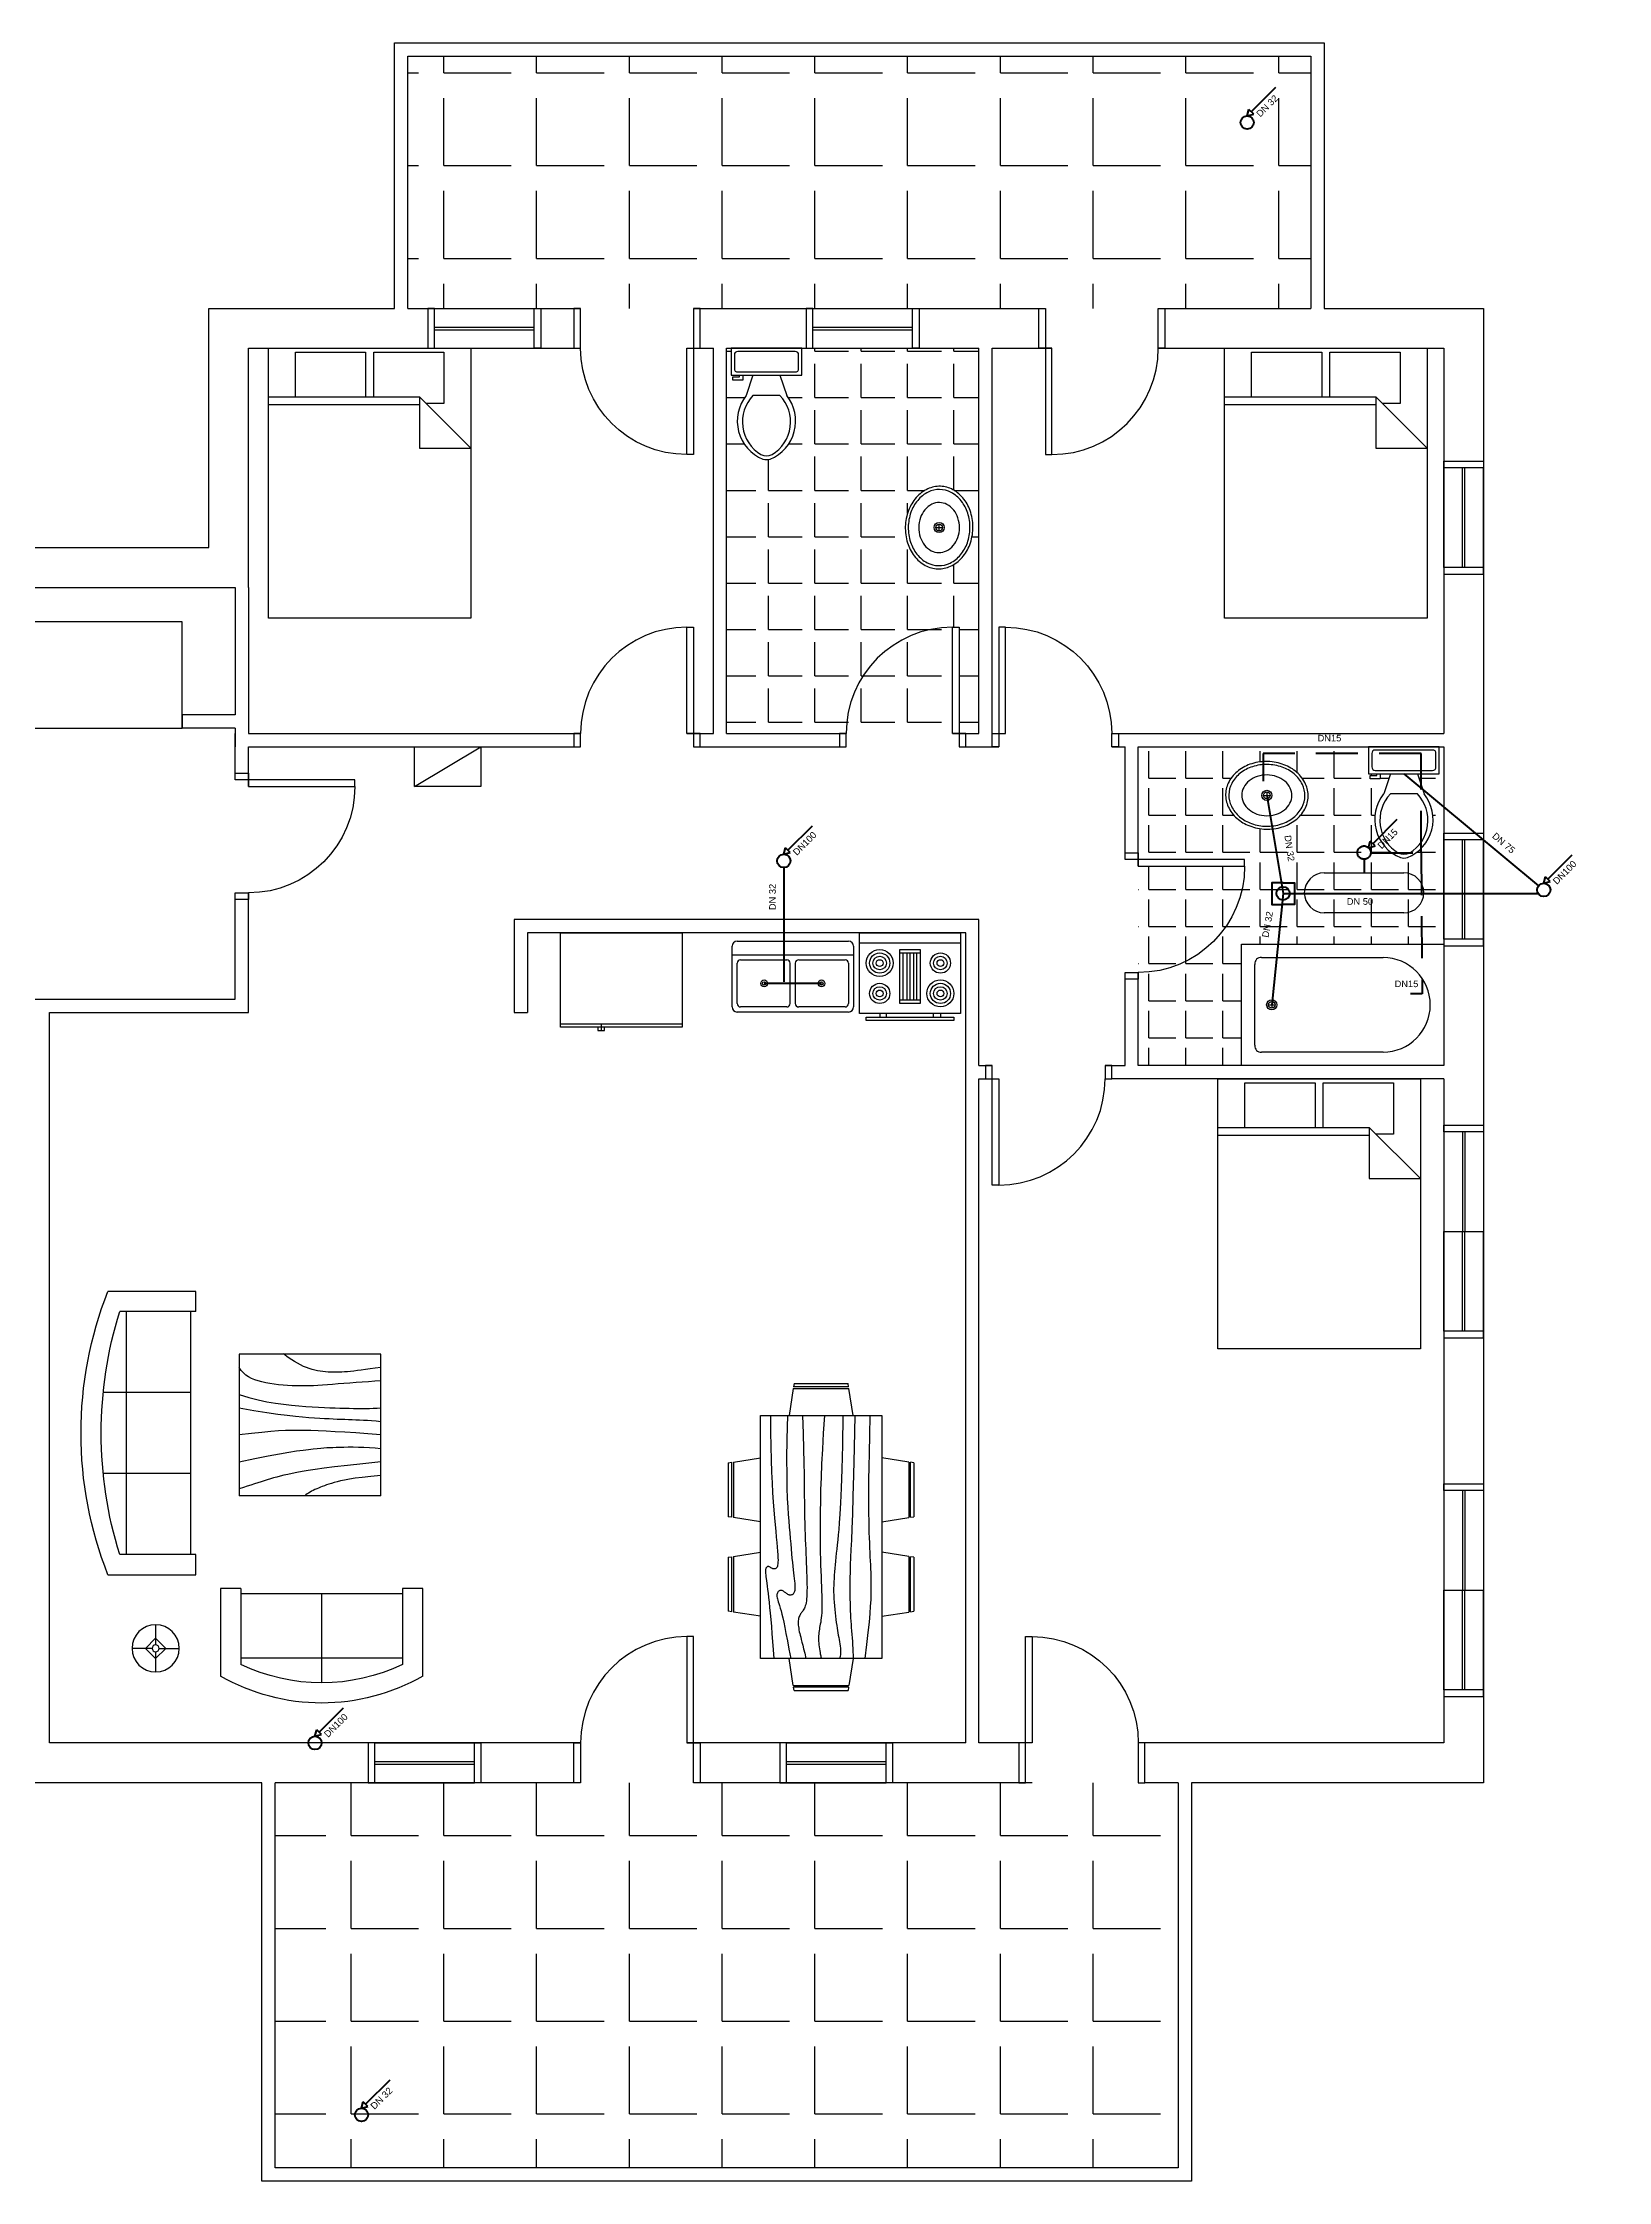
# Model space of a CAD drawing. Header units: metres. Extents: x -0.6 to 22.7, y -3.3 to 12.8.
# Drawn here: x 10.95 to 22.74, y -3.3 to 12.8 of the extents above; entities that cross this region are included whole.
import ezdxf

# ---------------------------------------------------------------- set-up
doc = ezdxf.new("R2010")
doc.units = ezdxf.units.M
doc.linetypes.add('HIDDEN2', pattern=[4.7625, 3.175, -1.5875])
for name, color, linetype in [('Anoigmata', 132, 'Continuous'), ('Eidi_ygeinis', 92, 'Continuous'), ('Epipla', 50, 'Continuous'), ('Hlektr_Sysk', 12, 'Continuous'), ('klimakostasio', 53, 'Continuous'), ('patomata', 32, 'Continuous'), ('Toixopoiia', 7, 'Continuous')]:
    doc.layers.add(name, color=color, linetype=linetype)
doc.layers.add('Apoxeteusi', color=62, linetype='Continuous', lineweight=50)
doc.layers.add('Ydraulika-Zesto', color=1, linetype='HIDDEN2', lineweight=50)
doc.styles.get("Standard").update_dxf_attribs({"font": 'arial.ttf'})
pattern_1 = [(0, (0, 0), (0, 0.6985), [0.508, -0.1905]), (90, (0, 0), (-0.6985, 4e-17), [0.508, -0.1905])]

# ---------------------------------------------------------------- blocks, each defined once
blk = doc.blocks.new('Door_single')
at = {"layer": 'Anoigmata'}
for points in [[(-0.05, 0.8), (0, 0.8), (0, 0), (-0.05, 0)], [(-0.85, 0), (-0.9, 0), (-0.9, -0.1), (-0.85, -0.1)], [(0.05, 0), (0, 0), (0, -0.1), (0.05, -0.1)]]:
    blk.add_lwpolyline(points, close=True, dxfattribs=at)
blk.add_arc((-0.05, 0), 0.8, 90, 180, dxfattribs=at)
blk = doc.blocks.new('Door_extern')
at = {"layer": 'Anoigmata'}
for points in [[(-0.05, 0), (0, 0), (0, 0.8), (-0.05, 0.8)], [(-0.9, 0), (-0.85, 0), (-0.85, -0.3), (-0.9, -0.3)], [(0, 0), (0.05, 0), (0.05, -0.3), (0, -0.3)]]:
    blk.add_lwpolyline(points, close=True, dxfattribs=at)
blk.add_arc((-0.05, 0), 0.8, 90, 180, dxfattribs=at)
blk = doc.blocks.new('Window_small')
at = {"layer": 'Anoigmata'}
for p, q in [((0.05, 0.3), (0.8, 0.3)), ((0.05, 0.16), (0.8, 0.16)), ((0.05, 0.14), (0.8, 0.14)), ((0.05, 0), (0.8, 0))]:
    blk.add_line(p, q, dxfattribs=at)
for points in [[(0, 0), (0.05, 0), (0.05, 0.3), (0, 0.3)], [(0.8, 0.3), (0.85, 0.3), (0.85, 0), (0.8, 0)]]:
    blk.add_lwpolyline(points, close=True, dxfattribs=at)
blk = doc.blocks.new('Window_large')
at = {"layer": 'Anoigmata'}
for p, q in [((0.05, 0.3), (0.8, 0.3)), ((1.55, 0.3), (0.8, 0.3)), ((0.8, 0.3), (0.8, 0)), ((0.05, 0.16), (0.8, 0.16)), ((0.05, 0.14), (0.8, 0.14)), ((0.05, 0), (0.8, 0)), ((1.55, 0.16), (0.8, 0.16)), ((1.55, 0.14), (0.8, 0.14)), ((1.55, 0), (0.8, 0))]:
    blk.add_line(p, q, dxfattribs=at)
for points in [[(0, 0), (0.05, 0), (0.05, 0.3), (0, 0.3)], [(1.6, 0), (1.55, 0), (1.55, 0.3), (1.6, 0.3)]]:
    blk.add_lwpolyline(points, close=True, dxfattribs=at)
blk = doc.blocks.new('Bed - Queen')
at = {"linetype": 'Continuous'}
for p, q in [((0, -80.00003), (0, 0)), ((0, 0), (59.99999, 0)), ((59.99999, 0), (59.99999, -80.00003)), ((7.99999, -1.2), (28.79998, -1.2)), ((7.99999, -14.4), (7.99999, -1.2)), ((28.79998, -1.2), (28.79998, -14.4)), ((31.19999, -1.2), (51.99999, -1.2)), ((31.19999, -14.4), (31.19999, -1.2)), ((51.99999, -1.2), (51.99999, -16.4)), ((0, -14.4), (44.8, -14.4)), ((44.8, -16.8), (0, -16.8)), ((59.99999, -29.6), (44.8, -14.4)), ((44.8, -14.4), (44.8, -29.6)), ((51.99999, -16.4), (46.79936, -16.4)), ((44.8, -29.6), (59.99999, -29.6)), ((59.99999, -80.00003), (0, -80.00003))]:
    blk.add_line(p, q, dxfattribs=at)
blk = doc.blocks.new('Dining Set - 36 x 72 in.')
at = {"linetype": 'Continuous'}
for p, q in [((-22.2343, 26.00059), (-23.4847, 17.99762)), ((-22.2304, 26), (-5.7608, 26)), ((-22, 27.5), (-22.1562, 26.50042)), ((-5.8416, 26.5), (-22.1534, 26.5)), ((-22, 27.5), (-6, 27.5)), ((-5.8437, 26.49966), (-6, 27.5)), ((-4.5152, 17.99762), (-5.7655, 25.99926)), ((5.7657, 26.00059), (4.5153, 17.99762)), ((5.7696, 26), (22.2392, 26)), ((6, 27.5), (5.8438, 26.50042)), ((22.1584, 26.5), (5.8466, 26.5)), ((6, 27.5), (22, 27.5)), ((22.1563, 26.49966), (22, 27.5)), ((23.4848, 17.99762), (22.2345, 25.99926)), ((36, 18), (-36, 18)), ((-36, 18), (-36, -18)), ((36, -18), (36, 18)), ((-45.5, 8), (-44.5004, 8.15617)), ((-45.5, 8), (-45.5, -8)), ((-44.5, -8.15843), (-44.5, 8.15338)), ((-44.0006, 8.23428), (-35.9976, 9.48474)), ((-44, 8.23041), (-44, -8.23915)), ((44.0006, 8.23428), (35.9976, 9.48474)), ((44, 8.23041), (44, -8.23915)), ((44.5, -8.15843), (44.5, 8.15338)), ((45.5, 8), (44.5005, 8.15617)), ((45.5, 8), (45.5, -8)), ((-44.4997, -8.15631), (-45.5, -8)), ((-35.9976, -9.48476), (-43.9993, -8.2345)), ((35.9976, -9.48476), (43.9993, -8.2345)), ((44.4997, -8.15631), (45.5, -8)), ((-36, -18), (36, -18)), ((-22.2343, -26.0006), (-23.4847, -17.99762)), ((-4.5152, -17.99762), (-5.7655, -25.99928)), ((5.7657, -26.0006), (4.5153, -17.99762)), ((23.4848, -17.99762), (22.2345, -25.99928)), ((-22.2304, -26), (-5.7608, -26)), ((-22, -27.5), (-22.1562, -26.50044)), ((-5.8416, -26.5), (-22.1534, -26.5)), ((-22, -27.5), (-6, -27.5)), ((-5.8437, -26.49967), (-6, -27.5)), ((5.7696, -26), (22.2392, -26)), ((6, -27.5), (5.8438, -26.50044)), ((22.1584, -26.5), (5.8466, -26.5)), ((6, -27.5), (22, -27.5)), ((22.1563, -26.49967), (22, -27.5))]:
    blk.add_line(p, q, dxfattribs=at)
for points in [[(-36, 15), (-31.1772, 14.97754), (-26.8079, 14.91406), (-22.8538, 14.81543), (-19.276, 14.6875), (-16.0362, 14.53613), (-13.0957, 14.36718), (-10.4159, 14.18652), (-7.9583, 14), (-5.6904, 13.81315), (-3.6035, 13.63021), (-1.6954, 13.45508), (0.0365, 13.29166), (1.5945, 13.14388), (2.9811, 13.01562), (4.1988, 12.9108), (5.25, 12.83333), (6.1393, 12.78613), (6.8802, 12.76823), (7.4883, 12.77767), (7.9792, 12.8125), (8.3685, 12.87077), (8.6719, 12.95052), (8.9049, 13.0498), (9.0833, 13.16666), (9.2205, 13.29899), (9.3216, 13.44401), (9.3895, 13.59879), (9.4271, 13.76041), (9.4373, 13.92594), (9.4232, 14.09245), (9.3875, 14.257), (9.3333, 14.41666), (9.2638, 14.56917), (9.1836, 14.71484), (9.0975, 14.85465), (9.0104, 14.98958), (8.9272, 15.1206), (8.8529, 15.2487), (8.7922, 15.37483), (8.75, 15.5), (8.7305, 15.62467), (8.7344, 15.74739), (8.7617, 15.86621), (8.8125, 15.97916), (8.8867, 16.08431), (8.9844, 16.17968), (9.1055, 16.26334), (9.25, 16.33333), (9.4189, 16.38802), (9.6172, 16.42708), (9.8506, 16.45052), (10.125, 16.45833), (10.4463, 16.45052), (10.8203, 16.42708), (11.2529, 16.38802), (11.75, 16.33333), (12.3184, 16.26318), (12.9694, 16.17838), (13.7151, 16.07991), (14.5677, 15.96875), (15.5395, 15.84586), (16.6426, 15.71224), (17.8893, 15.56884), (19.2917, 15.41666), (20.859, 15.25667), (22.5879, 15.08984), (24.4721, 14.91715), (26.5052, 14.73958), (28.6809, 14.5581), (30.9929, 14.3737), (33.4347, 14.18733), (36, 14)], [(-36, 10), (-28.9766, 10.14274), (-23.1725, 10.20442), (-18.4241, 10.19775), (-14.5677, 10.13541), (-11.4399, 10.03011), (-8.877, 9.89453), (-6.7154, 9.74137), (-4.7917, 9.58333), (-2.9698, 9.43082), (-1.2246, 9.28515), (0.4415, 9.14534), (2.026, 9.01041), (3.5266, 8.87939), (4.9408, 8.7513), (6.266, 8.62516), (7.5, 8.5), (8.6411, 8.37549), (9.6914, 8.2539), (10.6538, 8.13818), (11.5312, 8.03125), (12.3267, 7.93603), (13.043, 7.85547), (13.6831, 7.79248), (14.25, 7.75), (14.7471, 7.7303), (15.1797, 7.73307), (15.5537, 7.75732), (15.875, 7.80208), (16.1494, 7.86637), (16.3828, 7.94922), (16.5811, 8.04964), (16.75, 8.16666), (16.8944, 8.29915), (17.0143, 8.44531), (17.1089, 8.60319), (17.1771, 8.77083), (17.218, 8.94629), (17.2305, 9.1276), (17.2137, 9.31282), (17.1667, 9.5), (17.0895, 9.6875), (16.987, 9.875), (16.8649, 10.0625), (16.7292, 10.25), (16.5856, 10.4375), (16.4401, 10.625), (16.2985, 10.8125), (16.1667, 11), (16.05, 11.18733), (15.9518, 11.3737), (15.8752, 11.5581), (15.8229, 11.73958), (15.798, 11.91715), (15.8034, 12.08984), (15.842, 12.25667), (15.9167, 12.41666), (16.0295, 12.56836), (16.1784, 12.70833), (16.3605, 12.83268), (16.5729, 12.9375), (16.8127, 13.01888), (17.0768, 13.07291), (17.3625, 13.0957), (17.6667, 13.08333), (17.9894, 13.03312), (18.3418, 12.94726), (18.7382, 12.82918), (19.1927, 12.68229), (19.7195, 12.51001), (20.3327, 12.31575), (21.0465, 12.10294), (21.875, 11.875), (22.8357, 11.63354), (23.959, 11.37304), (25.2786, 11.08618), (26.8282, 10.76562), (28.6414, 10.40405), (30.752, 9.99414), (33.1936, 9.52856), (36, 9)], [(-36, 5.5), (-30.7157, 5.3348), (-26.069, 5.20963), (-21.9946, 5.11767), (-18.4271, 5.05208), (-15.3009, 5.00602), (-12.5508, 4.97265), (-10.1112, 4.94515), (-7.9167, 4.91666), (-5.909, 4.88167), (-4.0586, 4.83984), (-2.3429, 4.79215), (-0.7396, 4.73958), (0.7739, 4.6831), (2.22, 4.6237), (3.6213, 4.56233), (5, 4.5), (6.373, 4.43782), (7.7344, 4.3776), (9.0723, 4.32129), (10.375, 4.27083), (11.6309, 4.22819), (12.8281, 4.19531), (13.9551, 4.17415), (15, 4.16666), (15.954, 4.17448), (16.819, 4.19791), (17.6001, 4.23698), (18.3021, 4.29166), (18.9299, 4.36198), (19.4883, 4.44791), (19.9823, 4.54948), (20.4167, 4.66666), (20.7969, 4.79899), (21.1302, 4.94401), (21.4245, 5.09879), (21.6875, 5.26041), (21.9271, 5.42594), (22.1511, 5.59245), (22.3672, 5.757), (22.5834, 5.91666), (22.8065, 6.06868), (23.0404, 6.21093), (23.2879, 6.34147), (23.5521, 6.45833), (23.8358, 6.55957), (24.142, 6.64323), (24.4735, 6.70735), (24.8334, 6.75), (25.2235, 6.76969), (25.642, 6.76692), (26.0858, 6.74267), (26.5521, 6.69791), (27.0379, 6.63362), (27.5404, 6.55078), (28.0565, 6.45036), (28.5834, 6.33333), (29.1242, 6.19987), (29.7071, 6.04687), (30.3661, 5.87044), (31.1354, 5.66666), (32.0493, 5.43164), (33.142, 5.16146), (34.4475, 4.85221), (36, 4.5)], [(-36, -1), (-30.7915, -0.6591), (-26.0195, -0.38216), (-21.6519, -0.16284), (-17.6563, 0.00521), (-14.0005, 0.12833), (-10.6523, 0.21289), (-7.5796, 0.26522), (-4.75, 0.29166), (-2.134, 0.29793), (0.2878, 0.28711), (2.5317, 0.26163), (4.6146, 0.22396), (6.5529, 0.17651), (8.3633, 0.12174), (10.0623, 0.06209), (11.6667, 0), (13.1899, -0.06201), (14.6341, -0.1211), (15.9982, -0.17432), (17.2813, -0.21875), (18.4823, -0.25147), (19.6003, -0.26953), (20.6343, -0.27002), (21.5834, -0.25), (22.4481, -0.20768), (23.2357, -0.14584), (23.9549, -0.06836), (24.6146, 0.02083), (25.2235, 0.11784), (25.7904, 0.21875), (26.3241, 0.31966), (26.8334, 0.41666), (27.3265, 0.50618), (27.8099, 0.58593), (28.2894, 0.65397), (28.7709, 0.70833), (29.2601, 0.74707), (29.763, 0.76823), (30.2855, 0.76985), (30.8334, 0.75), (31.4088, 0.70784), (31.9994, 0.64713), (32.589, 0.57275), (33.1615, 0.48958), (33.7008, 0.4025), (34.1908, 0.3164), (34.6153, 0.23616), (34.9584, 0.16666), (35.2099, 0.11165), (35.3848, 0.07031), (35.504, 0.04069), (35.5886, 0.02083), (35.6594, 0.00879), (35.7377, 0.0026), (35.8442, 0.00032), (36, 0)], [(-36, -6.5), (-27.1843, -6.31267), (-20.084, -6.1263), (-14.469, -5.9419), (-10.1094, -5.76042), (-6.7752, -5.58285), (-4.2363, -5.41016), (-2.2629, -5.24333), (-0.625, -5.08334), (0.8708, -4.93099), (2.2715, -4.78646), (3.5872, -4.64974), (4.8281, -4.52084), (6.0046, -4.39974), (7.127, -4.28646), (8.2053, -4.18099), (9.25, -4.08334), (10.2705, -3.99382), (11.2734, -3.91407), (12.2647, -3.84603), (13.25, -3.79167), (14.2354, -3.75293), (15.2266, -3.73177), (16.2295, -3.73015), (17.25, -3.75), (18.2912, -3.79248), (19.3451, -3.85547), (20.4009, -3.93604), (21.4479, -4.03125), (22.4754, -4.13819), (23.4727, -4.25391), (24.4289, -4.37549), (25.3334, -4.5), (26.1785, -4.62492), (26.9694, -4.74935), (27.7145, -4.87281), (28.4219, -4.99479), (29.1, -5.11483), (29.7572, -5.23242), (30.4016, -5.34709), (31.0417, -5.45834), (31.6837, -5.56437), (32.3262, -5.65821), (32.9658, -5.73153), (33.599, -5.77604), (34.2224, -5.78345), (34.8327, -5.74545), (35.4264, -5.65373), (36, -5.5)], [(-36, -10), (-26.4022, -9.81299), (-18.4675, -9.62891), (-11.9839, -9.45069), (-6.7396, -9.28125), (-2.5226, -9.12354), (0.8789, -8.98047), (3.6769, -8.85498), (6.0833, -8.75), (8.2767, -8.66765), (10.3021, -8.60677), (12.1712, -8.56543), (13.8958, -8.54167), (15.4876, -8.53353), (16.9583, -8.53907), (18.3197, -8.55632), (19.5834, -8.58334), (20.7616, -8.61841), (21.8685, -8.66081), (22.9188, -8.71004), (23.9271, -8.76563), (24.9081, -8.82707), (25.8763, -8.89388), (26.8465, -8.96558), (27.8334, -9.04167), (28.8474, -9.12118), (29.8828, -9.20117), (30.93, -9.27824), (31.9792, -9.34896), (33.0205, -9.40991), (34.0443, -9.45768), (35.0407, -9.48885), (36, -9.5)], [(-36, -14.5), (-30.0881, -14.33513), (-25.0332, -14.21224), (-20.7312, -14.12647), (-17.0781, -14.07292), (-13.97, -14.04671), (-11.3027, -14.04297), (-8.9724, -14.05681), (-6.875, -14.08334), (-4.9224, -14.11833), (-3.0905, -14.16016), (-1.3709, -14.20785), (0.2448, -14.26042), (1.7647, -14.3169), (3.1973, -14.3763), (4.5507, -14.43767), (5.8333, -14.5), (7.0554, -14.5621), (8.235, -14.62175), (9.3922, -14.67652), (10.5469, -14.72396), (11.7192, -14.76164), (12.929, -14.78711), (14.1965, -14.79794), (15.5417, -14.79167), (16.9933, -14.76424), (18.6152, -14.70508), (20.4804, -14.60197), (22.6615, -14.44271), (25.2312, -14.21509), (28.2624, -13.9069), (31.8277, -13.50594), (36, -13)]]:
    blk.add_lwpolyline(points, dxfattribs=at)
blk = doc.blocks.new('Sofa - Roundback 7 ft.')
at = {"linetype": 'Continuous'}
for p, q in [((-36.000027, -34), (-36.000027, -11.4696)), ((-12.00002, -32.4421), (-12.00003, -6.5971)), ((11.99997, -32.4421), (11.99998, -6.5971)), ((35.99998, -34), (35.99998, -11.4696)), ((-35.999844, -13.3819), (35.9998, -13.3819)), ((-36.000027, -32.4421), (35.99998, -32.4421))]:
    blk.add_line(p, q, dxfattribs=at)
for points in [[(-36.000027, -34), (-42.000027, -34), (-42.000027, -8)], [(41.99998, -8), (41.99998, -34), (35.99998, -34)]]:
    blk.add_lwpolyline(points, dxfattribs=at)
for centre, radius, start, end in [((0, -114.25), 114.25, 68.43141, 111.5686), ((-0.00001, -127.1968), 121.1968, 72.72033, 107.2797)]:
    blk.add_arc(centre, radius, start, end, dxfattribs=at)
blk = doc.blocks.new('Sofa - Roundback Loveseat 5 ft.')
at = {"linetype": 'Continuous'}
for p, q in [((0, -32.44198), (0, -5.99998)), ((-24, -33.99998), (-24, -11.46958)), ((24.00004, -33.99998), (24.00004, -11.46958)), ((-23.9998, -13.38178), (23.99986, -13.38178)), ((-24, -32.44198), (24.00004, -32.44198))]:
    blk.add_line(p, q, dxfattribs=at)
for points in [[(-24, -33.99998), (-30, -33.99998), (-30, -7.99998)], [(30.00004, -7.99998), (30.00004, -33.99998), (24.00004, -33.99998)]]:
    blk.add_lwpolyline(points, dxfattribs=at)
for centre, radius, start, end in [((0, -60.24998), 60.24998, 60.13715, 119.8628), ((0, -61.38438), 55.38444, 64.32083, 115.6792)]:
    blk.add_arc(centre, radius, start, end, dxfattribs=at)
blk = doc.blocks.new('Lamp - Table')
at = {"linetype": 'Continuous'}
for p, q in [((0, 7), (0, 1)), ((-1, 0), (-7, 0)), ((0, 3), (-3, 0)), ((-3, 0), (0, -3)), ((3, 0), (0, 3)), ((0, -3), (3, 0)), ((1, 0), (7, 0)), ((0, -1), (0, -7))]:
    blk.add_line(p, q, dxfattribs=at)
for radius in [7, 1]:
    blk.add_circle((0, 0), radius, dxfattribs=at)
blk = doc.blocks.new('Table - Square Woodgrain 42 x 42 in.')
at = {"linetype": 'Continuous'}
blk.add_line((0, -42), (42, -42), dxfattribs=at)
for points in [[(0, -4), (1.704, -4.2172), (3.2358, -4.4188), (4.615, -4.604), (5.8615, -4.7721), (6.9951, -4.9224), (8.0357, -5.0541), (9.0031, -5.1667), (9.9171, -5.2594), (10.7951, -5.3316), (11.6445, -5.3836), (12.4702, -5.4157), (13.277, -5.4283), (14.0698, -5.4217), (14.8535, -5.3964), (15.6331, -5.3526), (16.4133, -5.2908), (17.1986, -5.2103), (17.9913, -5.1062), (18.793, -4.9727), (19.6056, -4.8038), (20.4307, -4.5937), (21.2701, -4.3365), (22.1256, -4.0262), (22.9989, -3.6571), (23.888, -3.2272), (24.7756, -2.7516), (25.6408, -2.2491), (26.4624, -1.7387), (27.2195, -1.2395), (27.891, -0.7703), (28.456, -0.3501), (28.8934, 0.002)], [(0, -42), (0, 0), (42, 0), (42, -42)], [(0, -8), (1.8203, -8.1001), (3.6741, -8.2149), (5.5411, -8.3408), (7.4011, -8.4741), (9.2339, -8.6112), (11.0193, -8.7484), (12.7371, -8.8821), (14.3671, -9.0086), (15.8954, -9.1246), (17.3337, -9.2278), (18.6997, -9.3159), (20.0116, -9.387), (21.2871, -9.4389), (22.5442, -9.4696), (23.8008, -9.477), (25.0749, -9.459), (26.3791, -9.4137), (27.7049, -9.3403), (29.0383, -9.2382), (30.3655, -9.1068), (31.6728, -8.9455), (32.9461, -8.7535), (34.1717, -8.5304), (35.3358, -8.2756), (36.4268, -7.9863), (37.443, -7.6521), (38.3849, -7.2603), (39.253, -6.7986), (40.048, -6.2542), (40.7705, -5.6147), (41.421, -4.8674), (42, -4)], [(42, -12), (39.1784, -12.8621), (36.4519, -13.5654), (33.8246, -14.1294), (31.3004, -14.5731), (28.8832, -14.9161), (26.577, -15.1775), (24.3858, -15.3768), (22.3136, -15.5332), (20.3622, -15.6632), (18.5254, -15.7718), (16.7947, -15.8612), (15.1618, -15.9338), (13.6183, -15.9916), (12.1558, -16.0369), (10.7659, -16.0718), (9.4403, -16.0987), (8.1703, -16.1191), (6.9461, -16.1325), (5.7577, -16.1377), (4.595, -16.1335), (3.4479, -16.1188), (2.3064, -16.0924), (1.1604, -16.0532), (0, -16)], [(42, -16), (37.6529, -16.7365), (33.8802, -17.329), (30.6179, -17.7961), (27.8015, -18.1561), (25.3668, -18.4275), (23.2497, -18.6288), (21.3859, -18.7785), (19.7111, -18.8949), (18.1693, -18.9939), (16.7375, -19.0795), (15.401, -19.1534), (14.1449, -19.217), (12.9544, -19.2717), (11.8148, -19.3191), (10.7113, -19.3606), (9.6291, -19.3976), (8.5534, -19.4323), (7.47, -19.4689), (6.3643, -19.5122), (5.222, -19.5672), (4.0288, -19.6386), (2.7703, -19.7313), (1.4321, -19.8501), (0, -20)], [(0, -24), (3.9243, -23.6805), (7.4766, -23.4138), (10.6891, -23.1954), (13.5943, -23.0205), (16.2247, -22.8847), (18.6125, -22.7832), (20.7903, -22.7116), (22.7903, -22.6651), (24.6563, -22.642), (26.4764, -22.6507), (28.35, -22.7024), (30.3766, -22.8084), (32.6555, -22.98), (35.2861, -23.2283), (38.3678, -23.5645), (42, -24)], [(42, -32), (37.392, -31.017), (33.4585, -30.2231), (30.1291, -29.5949), (27.3334, -29.109), (25.0009, -28.742), (23.0612, -28.4707), (21.4439, -28.2716), (20.0786, -28.1215), (18.8998, -28.0002), (17.8609, -27.9014), (16.9206, -27.8219), (16.0371, -27.7588), (15.1691, -27.709), (14.2748, -27.6693), (13.3128, -27.6368), (12.2415, -27.6083), (11.0295, -27.5824), (9.6867, -27.5643), (8.233, -27.5608), (6.6884, -27.5787), (5.0728, -27.6248), (3.4062, -27.7058), (1.7086, -27.8286), (0, -28)], [(0, -32), (5.4026, -32.5358), (9.9494, -33.019), (13.7424, -33.4553), (16.8834, -33.8505), (19.4743, -34.2106), (21.6171, -34.5413), (23.4136, -34.8486), (24.9657, -35.1382), (26.3614, -35.4156), (27.6332, -35.6841), (28.7995, -35.9467), (29.8788, -36.2064), (30.8897, -36.4661), (31.8507, -36.7288), (32.7802, -36.9973), (33.6968, -37.2747), (34.6175, -37.5635), (35.5531, -37.8651), (36.5128, -38.1805), (37.506, -38.5108), (38.5421, -38.8568), (39.6302, -39.2197), (40.7797, -39.6004), (42, -40)], [(0, -36), (3.0098, -36.2857), (5.5354, -36.5643), (7.6368, -36.8359), (9.374, -37.1009), (10.807, -37.3597), (11.9957, -37.6126), (13.0002, -37.8599), (13.8804, -38.102), (14.6874, -38.3393), (15.4365, -38.5729), (16.1338, -38.8041), (16.7858, -39.0341), (17.3987, -39.264), (17.9787, -39.4952), (18.5322, -39.7288), (19.0655, -39.9662), (19.5832, -40.2081), (20.0842, -40.4544), (20.5657, -40.7046), (21.0249, -40.9581), (21.459, -41.2144), (21.8653, -41.4731), (22.2409, -41.7335), (22.5831, -41.9951)]]:
    blk.add_lwpolyline(points, dxfattribs=at)
blk = doc.blocks.new('Toilet - top')
for p, q in [((9.5, -6), (9.5, -2)), ((-10, -8.5), (-8, -8.5)), ((-10, -9.5), (-10, -8.5)), ((-7, -9.5), (-10, -9.5)), ((-8, -8.5), (-8, -8)), ((-7, -8), (-7, -9.5)), ((-4, -8), (-6, -14)), ((4, -8), (6, -14)), ((4, -14), (-4, -14))]:
    blk.add_line(p, q)
blk.add_lwpolyline([(10.5, -8), (10.5, 0), (-10.5, 0), (-10.5, -8)], close=True)
for points in [[(-9.5, -2), (-9.5, -6)], [(8.5, -1), (-8.5, -1)], [(-8.5, -7), (8.5, -7)]]:
    blk.add_lwpolyline(points)
for centre, radius, start, end in [((-8.62, -1.88), 0.884, 81.8699, 188.1301), ((-8.62, -6.12), 0.884, 171.8699, 278.1301), ((8.62, -1.88), 0.884, 351.8699, 98.1301), ((8.62, -6.12), 0.884, 261.8699, 8.1301), ((3.52, -21.58), 12.17, 141.46911, 247.97143), ((4.2, -21.82), 11.33, 136.36773, 238.94682), ((-3.52, -21.58), 12.17, 292.02843, 38.53071), ((-4.2, -21.82), 11.33, 301.05301, 43.63209), ((0, -27.88), 4, 245.73182, 294.26817), ((0, -29), 4, 254.86053, 285.13947)]:
    blk.add_arc(centre, radius, start, end)
blk = doc.blocks.new('Sink - Oval top')
for p, q in [((-1, 0), (1, 0)), ((0, 1), (0, -1))]:
    blk.add_line(p, q)
at = {"linetype": 'Continuous'}
for points in [[(-12.23, 0.39, 0.117634), (-11.46, -3.36, 0.104469), (-8.88, -6.8, 0.090016), (-5.08, -9.07, 0.08192), (-0.32, -10.02, 0.08192), (4.49, -9.38, 0.090016), (8.42, -7.36, 0.104469), (11.22, -4.09, 0.117634), (12.23, -0.39, 0.117634), (11.46, 3.36, 0.104469), (8.88, 6.8, 0.090016), (5.08, 9.07, 0.08192), (0.32, 10.02, 0.08192), (-4.49, 9.38, 0.090016), (-8.42, 7.36, 0.104469), (-11.22, 4.09, 0.117634)], [(-11.29, 0.16, 0.118622), (-10.52, -3.25, 0.104678), (-8.07, -6.36, 0.089562), (-4.54, -8.37, 0.081185), (-0.13, -9.15, 0.081185), (4.3, -8.49, 0.089562), (7.89, -6.58, 0.104678), (10.42, -3.55, 0.118622), (11.29, -0.16, 0.118622), (10.52, 3.25, 0.104678), (8.07, 6.36, 0.089562), (4.54, 8.37, 0.081185), (0.13, 9.15, 0.081185), (-4.3, 8.49, 0.089562), (-7.89, 6.58, 0.104678), (-10.42, 3.55, 0.118622)], [(-7.42, 0.08, 0.118283), (-6.91, -2.17, 0.104607), (-5.29, -4.21, 0.089718), (-2.97, -5.53, 0.081436), (-0.07, -6.04, 0.081436), (2.84, -5.59, 0.089718), (5.2, -4.33, 0.104607), (6.86, -2.32, 0.118283), (7.42, -0.08, 0.118283), (6.91, 2.17, 0.104607), (5.29, 4.21, 0.089718), (2.97, 5.53, 0.081436), (0.07, 6.04, 0.081436), (-2.84, 5.59, 0.089718), (-5.2, 4.33, 0.104607), (-6.86, 2.32, 0.118283)]]:
    blk.add_lwpolyline(points, format="xyb", close=True, dxfattribs=at)
for radius in [1.5, 1]:
    blk.add_circle((0, 0), radius)
blk = doc.blocks.new('Bath Tub - 26 x 60 in.')
for p, q in [((8, -18), (10, -18)), ((9, -17), (9, -19))]:
    blk.add_line(p, q)
blk.add_lwpolyline([(0, -36), (0, 0), (60, 0), (60, -36)], close=True)
for points in [[(4, -30), (4, -6)], [(6, -4), (42, -4)], [(42, -32), (6, -32)]]:
    blk.add_lwpolyline(points)
for radius in [1.5, 1]:
    blk.add_circle((9, -18), radius)
for centre, radius, start, end in [((5.75, -5.75), 1.77, 81.8699, 188.1301), ((42, -18), 14, 270, 90), ((5.75, -30.25), 1.77, 171.8699, 278.1301)]:
    blk.add_arc(centre, radius, start, end)
blk = doc.blocks.new('Sink-double - 36 in top')
for p, q in [((-18, -4), (18, -4)), ((-0.75, -18.5), (-0.75, -6.5)), ((0.75, -6.5), (0.75, -18.5))]:
    blk.add_line(p, q)
for points in [[(-16.5, 0), (16.5, 0)], [(-18, -19.5), (-18, -1.5)], [(-15.5, -5.5), (-1.75, -5.5)], [(1.75, -5.5), (15.5, -5.5)], [(18, -1.5), (18, -19.5)], [(-16.5, -18.5), (-16.5, -6.5)], [(16.5, -6.5), (16.5, -18.5)], [(16.5, -21), (-16.5, -21)], [(-1.75, -19.5), (-15.5, -19.5)], [(15.5, -19.5), (1.75, -19.5)]]:
    blk.add_lwpolyline(points)
for centre, radius in [((-8.5, -12.5), 1), ((-8.5, -12.5), 0.5), ((8.5, -12.5), 1), ((8.5, -12.5), 0.5)]:
    blk.add_circle(centre, radius)
for centre, radius, start, end in [((-16.5, -1.5), 1.5, 90, 180), ((16.5, -1.5), 1.5, 0, 90), ((-15.5, -6.5), 1, 90, 180), ((-1.75, -6.5), 1, 0, 90), ((1.75, -6.5), 1, 90, 180), ((15.5, -6.5), 1, 0, 90), ((-15.5, -18.5), 1, 180, 270), ((-1.75, -18.5), 1, 270, 0), ((1.75, -18.5), 1, 180, 270), ((15.5, -18.5), 1, 270, 0), ((-16.5, -19.5), 1.5, 180, 270), ((16.5, -19.5), 1.5, 270, 0)]:
    blk.add_arc(centre, radius, start, end)
blk = doc.blocks.new('Range-Oven - 30 in top')
for p, q in [((0, -3), (30, -3)), ((12, -6), (18, -6)), ((13, -20), (13, -6)), ((14, -6), (14, -20)), ((15, -20), (15, -6)), ((16, -6), (16, -20)), ((17, -20), (17, -6)), ((6, -24), (6, -25)), ((8, -25), (8, -24)), ((18, -20), (12, -20)), ((22, -25), (22, -24)), ((24, -24), (24, -25))]:
    blk.add_line(p, q)
for points in [[(0, -24), (0, 0), (30, 0), (30, -24)], [(12, -21), (12, -5), (18, -5), (18, -21)], [(2, -26), (2, -25), (28, -25), (28, -26)]]:
    blk.add_lwpolyline(points, close=True)
for centre, radius in [((6, -9), 4), ((6, -9), 3), ((24, -9), 3), ((6, -9), 2), ((6, -9), 1), ((24, -9), 2), ((24, -9), 1), ((6, -18), 3), ((6, -18), 2), ((6, -18), 1), ((24, -18), 4), ((24, -18), 3), ((24, -18), 2), ((24, -18), 1)]:
    blk.add_circle(centre, radius)
blk = doc.blocks.new('Refrigerator-2 door - 36 in top')
for p, q in [((0, -26.999999), (36, -26.999999)), ((11, -27.999999), (11, -28.999999)), ((11, -28.999999), (13, -28.999999)), ((12, -26.999999), (12, -28.999999)), ((13, -28.999999), (13, -27.999999))]:
    blk.add_line(p, q)
blk.add_lwpolyline([(0, -27.999999), (0, 0), (36, 0), (36, -27.999999)], close=True)

msp = doc.modelspace()

# ---------------------------------------------------------------- hatches: boundary and pattern name
at = {"ltscale": 0.1, "transparency": 33554562}
h = msp.add_hatch(dxfattribs=at)
h.set_pattern_fill('ANGLE', color=256)
h.set_pattern_definition([(0, (7.782, 0.15), (0, 6.985), [5.08, -1.905]), (90, (7.782, 0.15), (-6.985, 4e-16), [5.08, -1.905])])
h.paths.add_polyline_path([(13.75, 7.5), (13.75, 7.2), (14.25, 7.5)])
h = msp.add_hatch(dxfattribs=at)
h.set_pattern_fill('ANGLE', color=256)
h.set_pattern_definition([(0, (8.362, -0.33), (0, 6.985), [5.08, -1.905]), (90, (8.362, -0.33), (-6.985, 4e-16), [5.08, -1.905])])
h.paths.add_polyline_path([(14.83, 7.07), (14.33, 7.07), (14.33, 6.77)])
at = {"layer": 'Apoxeteusi', "ltscale": 0.1, "transparency": 33554562}
h = msp.add_hatch(dxfattribs=at)
h.set_pattern_fill('ANGLE', color=256)
h.set_pattern_definition([(0, (16.21, 7.57), (0, 6.985), [5.08, -1.905]), (90, (16.21, 7.57), (-6.985, 4e-16), [5.08, -1.905])])
h.paths.add_polyline_path([(20.033, 12.298), (20.02, 12.25), (20.069, 12.263)])
h = msp.add_hatch(dxfattribs=at)
h.set_pattern_fill('ANGLE', color=256)
h.set_pattern_definition([(0, (18.88, 6.17), (0, 6.985), [5.08, -1.905]), (90, (18.88, 6.17), (-6.985, 4e-16), [5.08, -1.905])])
h.paths.add_polyline_path([(22.703, 10.898), (22.69, 10.85), (22.739, 10.863)])
h = msp.add_hatch(dxfattribs=at)
h.set_pattern_fill('ANGLE', color=256)
h.set_pattern_definition([(0, (12.72, 2.01), (0, 6.985), [5.08, -1.905]), (90, (12.72, 2.01), (-6.985, 4e-16), [5.08, -1.905])])
h.paths.add_polyline_path([(16.543, 6.738), (16.53, 6.69), (16.579, 6.703)])
h = msp.add_hatch(dxfattribs=at)
h.set_pattern_fill('ANGLE', color=256)
h.set_pattern_definition([(0, (18.96, 1.61), (0, 6.985), [5.08, -1.905]), (90, (18.96, 1.61), (-6.985, 4e-16), [5.08, -1.905])])
h.paths.add_polyline_path([(22.302, 6.485), (22.266, 6.52), (22.253, 6.472)])
h = msp.add_hatch(dxfattribs=at)
h.set_pattern_fill('ANGLE', color=256)
h.set_pattern_definition([(0, (9.19, -4.63), (0, 6.985), [5.08, -1.905]), (90, (9.19, -4.63), (-6.985, 4e-16), [5.08, -1.905])])
h.paths.add_polyline_path([(13.013, 0.098), (13, 0.05), (13.049, 0.063)])
h = msp.add_hatch(dxfattribs=at)
h.set_pattern_fill('ANGLE', color=256)
h.set_pattern_definition([(0, (9.54, -7.43), (0, 6.985), [5.08, -1.905]), (90, (9.54, -7.43), (-6.985, 4e-16), [5.08, -1.905])])
h.paths.add_polyline_path([(13.363, -2.702), (13.35, -2.75), (13.399, -2.737)])
at = {"layer": 'patomata'}
h = msp.add_hatch(dxfattribs=at)
h.set_pattern_fill('ANGLE', color=256, scale=0.1)
h.set_pattern_definition(pattern_1)
h.paths.add_polyline_path([(5.9, 12.7), (2.1, 12.7), (2.1, 10.8), (2.75, 10.8), (5.25, 10.8), (5.3, 10.8), (5.9, 10.8)])
h.paths.add_polyline_path([(20.5, 12.7), (13.7, 12.7), (13.7, 10.8), (15, 10.8), (19.35, 10.8), (19.4, 10.8), (20.5, 10.8)])
at = {"layer": 'patomata', "transparency": 33554562}
h = msp.add_hatch(dxfattribs=at)
h.set_pattern_fill('ANGLE', color=256, scale=0.05)
h.set_pattern_definition([(0, (0, 0), (0, 0.34925), [0.254, -0.09525]), (90, (0, 0), (-0.34925, 2e-17), [0.254, -0.09525])])
h.paths.add_polyline_path([(18, 10.5), (16.667, 10.5), (16.667, 10.297), (16.502, 10.297), (16.552, 10.144, -0.501323), (16.427, 9.665, -0.132891), (16.373, 9.665, -0.501317), (16.248, 10.144), (16.298, 10.297), (16.222, 10.297), (16.222, 10.259), (16.146, 10.259), (16.146, 10.297), (16.133, 10.297), (16.133, 10.5), (16.1, 10.5), (16.1, 7.6), (17, 7.6, -0.414214), (17.8, 8.4), (17.85, 8.4), (17.85, 7.6), (17.9, 7.6), (18, 7.6)])
h.paths.add_polyline_path([(17.527, 9.376, -0.104469), (17.615, 9.441, -0.117634), (17.71, 9.461, -0.117634), (17.804, 9.435, -0.104469), (17.887, 9.364, -0.090016), (17.938, 9.264, -0.08192), (17.954, 9.142, -0.08192), (17.93, 9.021, -0.090016), (17.873, 8.924, -0.104469), (17.785, 8.859, -0.117634), (17.69, 8.839, -0.117634), (17.596, 8.865, -0.104469), (17.513, 8.936, -0.090016), (17.462, 9.036, -0.08192), (17.446, 9.158, -0.08192), (17.47, 9.279, -0.090016)], flags=16)
h.paths.add_polyline_path([(17.538, 9.355, -0.104678), (17.617, 9.417, -0.118622), (17.704, 9.437, -0.118622), (17.79, 9.415, -0.104678), (17.867, 9.35, -0.089562), (17.916, 9.259, -0.081185), (17.932, 9.147, -0.081185), (17.913, 9.035, -0.089562), (17.862, 8.945, -0.104678), (17.783, 8.883, -0.118622), (17.696, 8.863, -0.118622), (17.61, 8.885, -0.104678), (17.533, 8.95, -0.089562), (17.484, 9.041, -0.081185), (17.468, 9.153, -0.081185), (17.487, 9.265, -0.089562)], flags=0)
h.paths.add_polyline_path([(17.593, 9.284, -0.104607), (17.645, 9.325, -0.118283), (17.702, 9.338, -0.118283), (17.759, 9.324, -0.104607), (17.81, 9.282, -0.089718), (17.842, 9.222, -0.081436), (17.853, 9.148, -0.081436), (17.84, 9.075, -0.089718), (17.807, 9.016, -0.104607), (17.755, 8.975, -0.118283), (17.698, 8.962, -0.118283), (17.641, 8.976, -0.104607), (17.59, 9.018, -0.089718), (17.558, 9.078, -0.081436), (17.547, 9.152, -0.081436), (17.56, 9.225, -0.089718)], flags=0)
h.paths.add_polyline_path([(17.738, 9.15, -1), (17.662, 9.15, -1)], flags=0)
h.paths.add_polyline_path([(17.725, 9.15, -1), (17.675, 9.15, -1)], flags=0)
h.paths.add_polyline_path([(17.8, 8.4, 0.414214), (17, 7.6), (17.8, 7.6)], flags=17)
at = {"layer": 'patomata'}
h = msp.add_hatch(dxfattribs=at)
h.set_pattern_fill('ANGLE', color=256, scale=0.04)
h.set_pattern_definition([(0, (0, 0), (0, 0.2794), [0.2032, -0.0762]), (90, (0, 0), (-0.2794, 2e-17), [0.2032, -0.0762])])
h.paths.add_polyline_path([(21.5, 6.8), (21.5, 6.85), (21.5, 7.5), (21.467, 7.5), (21.467, 7.297), (21.302, 7.297), (21.352, 7.144, -0.501323), (21.227, 6.665, -0.132891), (21.173, 6.665, -0.501317), (21.048, 7.144), (21.098, 7.297), (21.022, 7.297), (21.022, 7.259), (20.946, 7.259), (20.946, 7.284), (20.997, 7.284), (20.997, 7.297), (20.933, 7.297), (20.933, 7.5), (19.2, 7.5), (19.2, 6.65), (20, 6.65), (20, 6.6, -0.414214), (19.2, 5.8), (19.2, 5.75), (19.2, 5.1), (19.976, 5.1), (19.976, 6.014), (21.5, 6.014), (21.5, 6.05)])
h.paths.add_polyline_path([(20.282, 6.896, -0.08192), (20.16, 6.88, -0.08192), (20.039, 6.904, -0.090016), (19.942, 6.961, -0.104469), (19.877, 7.049, -0.117634), (19.857, 7.144, -0.117634), (19.883, 7.238, -0.104469), (19.954, 7.321, -0.090016), (20.054, 7.372, -0.08192), (20.176, 7.389, -0.08192), (20.297, 7.365, -0.090016), (20.393, 7.307, -0.104469), (20.459, 7.22, -0.117634), (20.479, 7.124, -0.117634), (20.453, 7.03, -0.104469), (20.382, 6.947, -0.090016)], flags=16)
h.paths.add_polyline_path([(20.277, 6.918, -0.081185), (20.165, 6.902, -0.081185), (20.053, 6.922, -0.089562), (19.963, 6.973, -0.104678), (19.901, 7.052, -0.118622), (19.881, 7.138, -0.118622), (19.903, 7.224, -0.104678), (19.968, 7.301, -0.089562), (20.059, 7.35, -0.081185), (20.171, 7.367, -0.081185), (20.283, 7.347, -0.089562), (20.373, 7.296, -0.104678), (20.435, 7.217, -0.118622), (20.455, 7.13, -0.118622), (20.433, 7.044, -0.104678), (20.368, 6.967, -0.089562)], flags=0)
h.paths.add_polyline_path([(20.24, 6.992, -0.081436), (20.166, 6.981, -0.081436), (20.093, 6.994, -0.089718), (20.033, 7.027, -0.104607), (19.993, 7.079, -0.118283), (19.979, 7.136, -0.118283), (19.994, 7.193, -0.104607), (20.036, 7.244, -0.089718), (20.096, 7.276, -0.081436), (20.17, 7.287, -0.081436), (20.243, 7.275, -0.089718), (20.302, 7.241, -0.104607), (20.343, 7.189, -0.118283), (20.356, 7.132, -0.118283), (20.342, 7.075, -0.104607), (20.3, 7.024, -0.089718)], flags=0)
h.paths.add_polyline_path([(20.13, 7.134, -1), (20.206, 7.134, -1)], flags=0)
h.paths.add_polyline_path([(20.143, 7.134, -1), (20.193, 7.134, -1)], flags=0)
h.paths.add_polyline_path([(20, 6.6), (19.2, 6.6), (19.2, 5.8, 0.414214)], flags=17)
h = msp.add_hatch(dxfattribs=at)
h.set_pattern_fill('ANGLE', color=256, scale=0.1)
h.set_pattern_definition(pattern_1)
h.paths.add_polyline_path([(19.5, -0.3), (19.25, -0.3), (15, -0.3), (14.95, -0.3), (12.7, -0.3), (12.7, -3.2), (19.5, -3.2)])
at = {"layer": 'Ydraulika-Zesto', "ltscale": 0.1, "transparency": 33554562}
h = msp.add_hatch(dxfattribs=at)
h.set_pattern_fill('ANGLE', color=256)
h.set_pattern_definition([(0, (0, 0), (0, 6.985), [5.08, -1.905]), (90, (0, 0), (-6.985, 4e-16), [5.08, -1.905])])
h.paths.add_polyline_path([(20.947, 6.788), (20.934, 6.74), (20.983, 6.753)])

# ---------------------------------------------------------------- linework, layer by layer
at = {"ltscale": 0.1}
msp.add_line((13.75, 7.2), (14.25, 7.5), dxfattribs=at)
msp.add_lwpolyline([(13.75, 7.5), (14.25, 7.5), (14.25, 7.2), (13.75, 7.2)], close=True, dxfattribs=at)
at = {"layer": 'Apoxeteusi', "ltscale": 0.1}
for p, q in [((20.233, 12.462), (20.051, 12.281)), ((20.02, 12.25), (20.033, 12.298)), ((20.02, 12.25), (20.069, 12.263)), ((20.069, 12.263), (20.033, 12.298)), ((21.2, 7.297), (22.214, 6.454)), ((20.168, 7.134), (20.29, 6.396)), ((16.743, 6.902), (16.561, 6.721)), ((16.53, 6.69), (16.543, 6.738)), ((16.53, 6.69), (16.579, 6.703)), ((16.579, 6.703), (16.543, 6.738)), ((22.465, 6.684), (22.284, 6.503)), ((16.53, 6.59), (16.53, 5.73)), ((22.253, 6.472), (22.266, 6.52)), ((22.253, 6.472), (22.302, 6.485)), ((22.302, 6.485), (22.266, 6.52)), ((20.29, 6.396), (20.205, 5.557)), ((20.29, 6.396), (22.21, 6.396)), ((16.382, 5.719), (16.814, 5.719)), ((13.213, 0.262), (13.031, 0.081)), ((13, 0.05), (13.013, 0.098)), ((13, 0.05), (13.049, 0.063)), ((13.049, 0.063), (13.013, 0.098)), ((13.563, -2.538), (13.381, -2.719)), ((13.35, -2.75), (13.363, -2.702)), ((13.399, -2.737), (13.363, -2.702)), ((13.35, -2.75), (13.399, -2.737))]:
    msp.add_line(p, q, dxfattribs=at)
for points in [[(20.29, 6.476), (20.205, 6.476), (20.205, 6.311), (20.29, 6.311)], [(20.29, 6.476), (20.375, 6.476), (20.375, 6.311), (20.29, 6.311)]]:
    msp.add_lwpolyline(points, dxfattribs=at)
for centre in [(20.02, 12.2), (16.53, 6.64), (20.29, 6.396), (22.253, 6.422), (13, 0), (13.35, -2.8)]:
    msp.add_circle(centre, 0.05, dxfattribs=at)
at = {"layer": 'Hlektr_Sysk'}
for points in [[(20.6, 6.55), (21.2, 6.55)], [(21.2, 6.25), (20.6, 6.25)]]:
    msp.add_lwpolyline(points, dxfattribs=at)
for centre, start, end in [((20.6, 6.4), 90, 270), ((21.2, 6.4), 270, 90)]:
    msp.add_arc(centre, 0.15, start, end, dxfattribs=at)
at = {"layer": 'klimakostasio'}
msp.add_lwpolyline([(10.6, 7.64), (12, 7.64), (12, 8.44), (10.6, 8.44)], close=True, dxfattribs=at)
at = {"layer": 'Toixopoiia'}
for p, q in [((12.4, 7.74), (12, 7.74)), ((12, 7.74), (12, 7.64)), ((12.4, 7.64), (12, 7.64)), ((19.2, 6.6), (19.2, 7.5)), ((19.2, 5.1), (19.2, 5.8)), ((14.5, 5.5), (14.6, 5.5))]:
    msp.add_line(p, q, dxfattribs=at)
for points in [[(13.6, 10.8), (13.6, 12.8), (20.6, 12.8), (20.6, 10.8)], [(13.7, 10.8), (13.7, 12.7), (20.5, 12.7), (20.5, 10.8)], [(6, 10.8), (8, 10.8), (10.4, 10.8), (10.4, 9), (12.2, 9), (12.2, 10.8), (13.6, 10.8)], [(13.7, 10.8), (15, 10.8)], [(15.85, 10.8), (16, 10.8), (18, 10.8), (18.5, 10.8)], [(19.35, 10.8), (20.5, 10.8)], [(20.6, 10.8), (21.8, 10.8), (21.8, 7.5), (21.8, 5), (21.8, -0.3), (19.6, -0.3)], [(12.5, 8.7), (12.5, 10.5), (15, 10.5)], [(15.8, 10.5), (16, 10.5)], [(16, 7.6), (16, 10.5)], [(16.1, 7.6), (16.1, 10.5)], [(16.1, 10.5), (18, 10.5)], [(18, 7.6), (18, 10.5)], [(18.1, 7.6), (18.1, 10.5)], [(18.1, 10.5), (18.55, 10.5)], [(19.35, 10.5), (21.5, 10.5), (21.5, 7.6)], [(10.2, 8.7), (12.4, 8.7)], [(12.4, 8.7), (12.4, 7.74)], [(12.5, 8.7), (12.5, 7.6)], [(12.4, 7.64), (12.4, 7.5)], [(12.4, 7.25), (12.4, 7.6)], [(12.5, 7.6), (15, 7.6)], [(15.8, 7.6), (16, 7.6)], [(16.1, 7.6), (17, 7.6)], [(17.8, 7.6), (18, 7.6)], [(18.1, 7.6), (18.2, 7.6)], [(19, 7.6), (21.5, 7.6)], [(12.5, 7.2), (12.5, 7.5), (15, 7.5)], [(15.85, 7.5), (16, 7.5), (17, 7.5)], [(17.85, 7.5), (18, 7.5), (18.15, 7.5)], [(19, 7.5), (19.1, 7.5)], [(19.1, 6.65), (19.1, 7.5)], [(19.2, 7.5), (21.5, 7.5)], [(21.5, 7.5), (21.5, 5.1)], [(8.1, 6.35), (8.1, 5.6), (12.4, 5.6), (12.4, 6.4)], [(11, 5.5), (12.5, 5.5), (12.5, 6.4)], [(18, 5.1), (18, 6.2), (14.5, 6.2), (14.5, 5.5)], [(17.9, 5), (17.9, 6.1), (14.6, 6.1), (14.6, 5.5)], [(19.1, 5.1), (19.1, 5.8)], [(11, 0), (11, 5.5)], [(17.9, 0), (17.9, 5.1)], [(18, 5.1), (18.1, 5.1)], [(18, 0), (18, 5), (18.15, 5)], [(18.95, 5.1), (19.1, 5.1)], [(18.95, 5), (19, 5)], [(21.5, 5), (19, 5)], [(21.5, 5.1), (19.2, 5.1)], [(21.5, 5), (21.5, 0), (21.5, 0), (19.2, 0)], [(15, 0), (11, 0)], [(17.9, 0), (15.8, 0)], [(18.4, 0), (18, 0)], [(12.6, -0.3), (11, -0.3), (8.7, -0.3)], [(19.6, -0.3), (19.6, -3.3), (12.6, -3.3), (12.6, -0.3)], [(19.5, -0.3), (19.5, -3.2), (12.7, -3.2), (12.7, -0.3)], [(15, -0.3), (12.7, -0.3)], [(18.4, -0.3), (18, -0.3), (15.85, -0.3)], [(19.5, -0.3), (19.25, -0.3)]]:
    msp.add_lwpolyline(points, dxfattribs=at)
at = {"layer": 'Ydraulika-Zesto', "ltscale": 0.1}
for p, q in [((21.33, 7.45), (20.14, 7.45)), ((21.33, 6.701), (21.33, 7.45)), ((21.146, 6.952), (20.965, 6.77)), ((20.934, 6.74), (20.947, 6.788)), ((20.983, 6.753), (20.947, 6.788)), ((20.934, 6.74), (20.983, 6.753)), ((20.95, 6.701), (21.33, 6.701)), ((21.33, 6.701), (21.337, 5.64))]:
    msp.add_line(p, q, dxfattribs=at)
at = {"layer": 'Ydraulika-Zesto'}
for p, q in [((20.14, 7.45), (20.14, 7.24)), ((20.9, 6.653), (20.9, 6.55)), ((21.337, 5.64), (21.25, 5.64))]:
    msp.add_line(p, q, dxfattribs=at)
at = {"layer": 'Ydraulika-Zesto', "ltscale": 0.1}
msp.add_circle((20.9, 6.703), 0.05, dxfattribs=at)

# ---------------------------------------------------------------- block references
at = {"layer": 'Anoigmata'}
for name, p in [('Window_small', (13.85, 10.5)), ('Window_small', (16.7, 10.5)), ('Door_single', (15.85, 7.6)), ('Door_single', (17.85, 7.6)), ('Door_extern', (15.85, 0)), ('Window_small', (13.4, -0.3)), ('Window_small', (16.5, -0.3))]:
    msp.add_blockref(name, p, dxfattribs=at)
at = {"layer": 'Anoigmata', "xscale": -1}
for name, p, rotation in [('Door_extern', (15.85, 10.5), 180), ('Door_single', (12.5, 7.25), 270), ('Door_single', (19.2, 6.65), 270)]:
    msp.add_blockref(name, p, dxfattribs=dict(at, rotation=rotation))
at = {"layer": 'Anoigmata'}
for name, p, rotation in [('Door_extern', (18.5, 10.5), 180), ('Window_small', (21.8, 8.8), 90), ('Window_small', (21.8, 6), 90), ('Window_large', (21.8, 3.05), 90), ('Window_large', (21.8, 0.35), 90)]:
    msp.add_blockref(name, p, dxfattribs=dict(at, rotation=rotation))
at = {"layer": 'Anoigmata', "xscale": -1}
for name, p in [('Door_single', (18.15, 7.6)), ('Door_extern', (18.35, 0))]:
    msp.add_blockref(name, p, dxfattribs=at)
at = {"layer": 'Eidi_ygeinis', "xscale": 0.0254, "yscale": 0.0254, "zscale": 0.0254}
for name, p in [('Toilet - top', (16.4, 10.5)), ('Toilet - top', (21.2, 7.5)), ('Sink - Oval top', (20.168, 7.134)), ('Sink-double - 36 in top', (16.598, 6.036)), ('Bath Tub - 26 x 60 in.', (19.976, 6.014))]:
    msp.add_blockref(name, p, dxfattribs=at)
at = {"layer": 'Eidi_ygeinis', "xscale": 0.0254, "yscale": 0.0254, "zscale": 0.0254, "rotation": 90}
msp.add_blockref('Sink - Oval top', (17.7, 9.15), dxfattribs=at)
at = {"layer": 'Epipla', "yscale": 0.0254, "zscale": 0.0254}
for name, p, xscale in [('Bed - Queen', (12.65, 10.5), 0.0254), ('Bed - Queen', (19.85, 10.5), 0.0254), ('Bed - Queen', (19.8, 5), 0.0254), ('Table - Square Woodgrain 42 x 42 in.', (13.497, 2.928), -0.0254), ('Lamp - Table', (11.8, 0.712), -0.0254)]:
    msp.add_blockref(name, p, dxfattribs=dict(at, xscale=xscale))
at = {"layer": 'Epipla', "xscale": -0.0254, "yscale": 0.0254, "zscale": 0.0254}
for name, p, rotation in [('Sofa - Roundback 7 ft.', (11.238, 2.333), 90.0000238949003), ('Dining Set - 36 x 72 in.', (16.811, 1.55), 90), ('Sofa - Roundback Loveseat 5 ft.', (13.05, 0.3), 180)]:
    msp.add_blockref(name, p, dxfattribs=dict(at, rotation=rotation))
at = {"layer": 'Hlektr_Sysk', "xscale": 0.0254, "yscale": 0.0254, "zscale": 0.0254}
for name, p in [('Refrigerator-2 door - 36 in top', (14.85, 6.1)), ('Range-Oven - 30 in top', (17.1, 6.1))]:
    msp.add_blockref(name, p, dxfattribs=at)
at = {"layer": 'Toixopoiia', "rotation": 180}
msp.add_blockref('Door_single', (18.1, 5), dxfattribs=at)

# ---------------------------------------------------------------- texts
at = {"layer": 'Apoxeteusi', "ltscale": 0.1}
for s, rotation, p in [('DN 32', 45, (20.118, 12.237)), ('DN100', 45, (16.628, 6.677)), ('DN 32', 278.2329, (20.3, 6.83)), ('DN 75', 319.76, (21.86, 6.82)), ('DN100', 45, (22.351, 6.459)), ('DN 32', 90, (16.47, 6.27)), ('DN 32', 80.0058, (20.18, 6.06)), ('DN100', 45, (13.098, 0.037)), ('DN 32', 45, (13.448, -2.763))]:
    msp.add_text(s, height=0.05, rotation=rotation, dxfattribs=at).set_placement(p)
msp.add_text('DN 50', height=0.05, dxfattribs=at).set_placement((20.77, 6.31))
at = {"layer": 'Ydraulika-Zesto', "ltscale": 0.1}
for p in [(20.55, 7.54), (21.13, 5.69)]:
    msp.add_text('DN15', height=0.05, dxfattribs=at).set_placement(p)
msp.add_text('DN15', height=0.05, rotation=45, dxfattribs=at).set_placement((21.032, 6.727))

doc.saveas('drawing.dxf')
